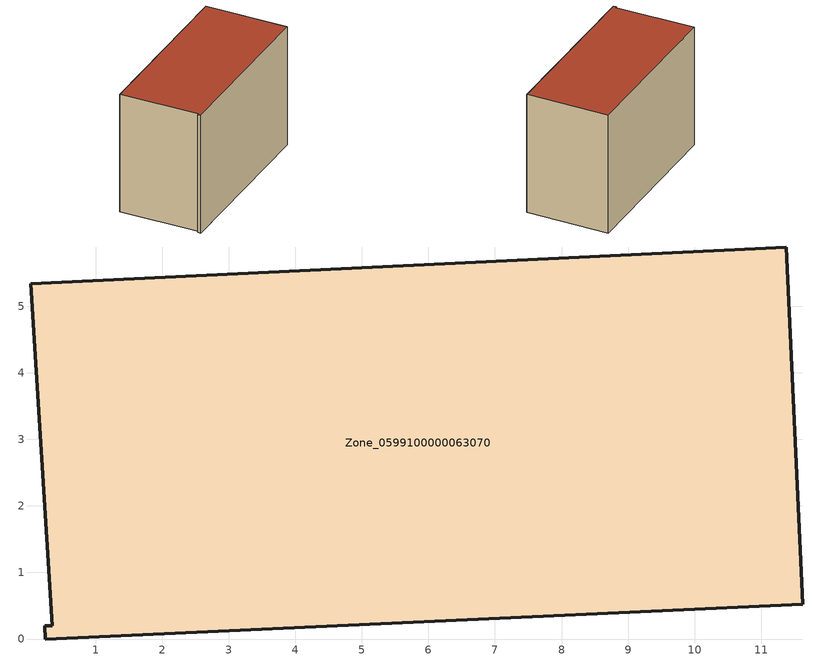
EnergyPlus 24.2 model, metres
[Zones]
Zone_0599100000063070
 floor ground (C_G): 0.34,0.2 0.03,5.34 11.37,5.89 11.62,0.52 0.24,0 0.23,0.2 z0
 wall outside (C_F): 0.24,0 11.62,0.52 11.37,5.89 0.03,5.34 0.34,0.2 0.23,0.2 0.24,0 z0:8.1
 roof outside (C_R): 0.34,0.2 0.23,0.2 0.24,0 11.62,0.52 11.37,5.89 0.03,5.34 z8.1
[BUILDING]
Pand.0599100000063070: North Axis=0; Terrain=City; Loads Convergence Tolerance Value=0.04; Temperature Convergence Tolerance Value=0.4; Solar Distribution=FullExterior; Maximum Number of Warmup Days=25; Minimum Number of Warmup Days=1
[Site:Location]
Rotterdam.The.Hague.AP_ZH_NLD Design_Conditions: Latitude=51.96; Longitude=4.45; Time Zone=1; Elevation=-4.5
[SITE:GROUNDTEMPERATURE:BUILDINGSURFACE]
18, 18, 18, 18, 18, 18, 18, 18, 18, 18, 18, 18
[MATERIAL] Thermal Absorptance=0.9; Solar Absorptance=0.7; Visible Absorptance=0.7
Name | Roughness | Thickness | Conductivity | Density | Specific Heat
G.TC.1946-1964 | MediumSmooth | 0.15 | 1 | 540 | 1210
F.TC.1946-1964 | Rough | 0.3 | 0.857143 | 1920 | 840
R.TC.1946-1964 | MediumRough | 0.2 | 0.235294 | 1500 | 1000
[CONSTRUCTION]
C_G: G.TC.1946-1964
C_F: F.TC.1946-1964
C_R: R.TC.1946-1964
[ZONE]
Zone_0599100000063070: Type=1; Multiplier=1; Ceiling Height=Autocalculate; Volume=Autocalculate; Floor Area=autocalculate; Part of Total Floor Area=Yes
[ZONEINFILTRATION:DESIGNFLOWRATE]
Infil_Zone_0599100000063070: Zone or ZoneList or Space or SpaceList=Zone_0599100000063070; Schedule=AlwaysOn; Design Flow Rate Calculation Method=Flow/Area; Flow Rate per Floor Area=0.003; Constant Term Coefficient=1; Temperature Term Coefficient=0; Velocity Term Coefficient=0; Velocity Squared Term Coefficient=0
[HVACTEMPLATE:ZONE:IDEALLOADSAIRSYSTEM]
Zone_0599100000063070: Maximum Heating Supply Air Temperature=50; Minimum Cooling Supply Air Temperature=13; Maximum Heating Supply Air Humidity Ratio=0.0156; Minimum Cooling Supply Air Humidity Ratio=0.0077; Heating Limit=NoLimit; Cooling Limit=NoLimit; Dehumidification Control Type=ConstantSensibleHeatRatio; Cooling Sensible Heat Ratio=0.7; Dehumidification Setpoint=60; Humidification Control Type=None; Humidification Setpoint=30; Outdoor Air Method=None; Outdoor Air Flow Rate per Person=0.00944; Outdoor Air Flow Rate per Zone Floor Area=0; Outdoor Air Flow Rate per Zone=0; Demand Controlled Ventilation Type=None; Outdoor Air Economizer Type=NoEconomizer; Heat Recovery Type=None; Sensible Heat Recovery Effectiveness=0.7; Latent Heat Recovery Effectiveness=0.65
[ZONECONTROL:THERMOSTAT]
ThermostatControl_Zone_0599100000063070: Zone or ZoneList=Zone_0599100000063070; Control Type Schedule=DualSetpointControlType; Control 1=Thermostat_Zone_0599100000063070; Temperature Difference Between Cutout And Setpoint=0
[THERMOSTATSETPOINT:DUALSETPOINT]
Thermostat_Zone_0599100000063070: Heating Setpoint Temperature Schedule=HeatingSetpoint_Zone_0599100000063070; Cooling Setpoint Temperature Schedule=CoolingSetpoint_Zone_0599100000063070
[SCHEDULE:COMPACT]
HeatingSetpoint_Zone_0599100000063070: Through: 12/31, For: AllDays, Until: 24:00, 21
CoolingSetpoint_Zone_0599100000063070: Through: 12/31, For: AllDays, Until: 24:00, 24
DualSetpointControlType: Through: 12/31, For: AllDays, Until: 24:00, 4
AlwaysOn: Through: 12/31, For: AllDays, Until: 24:00, 1
